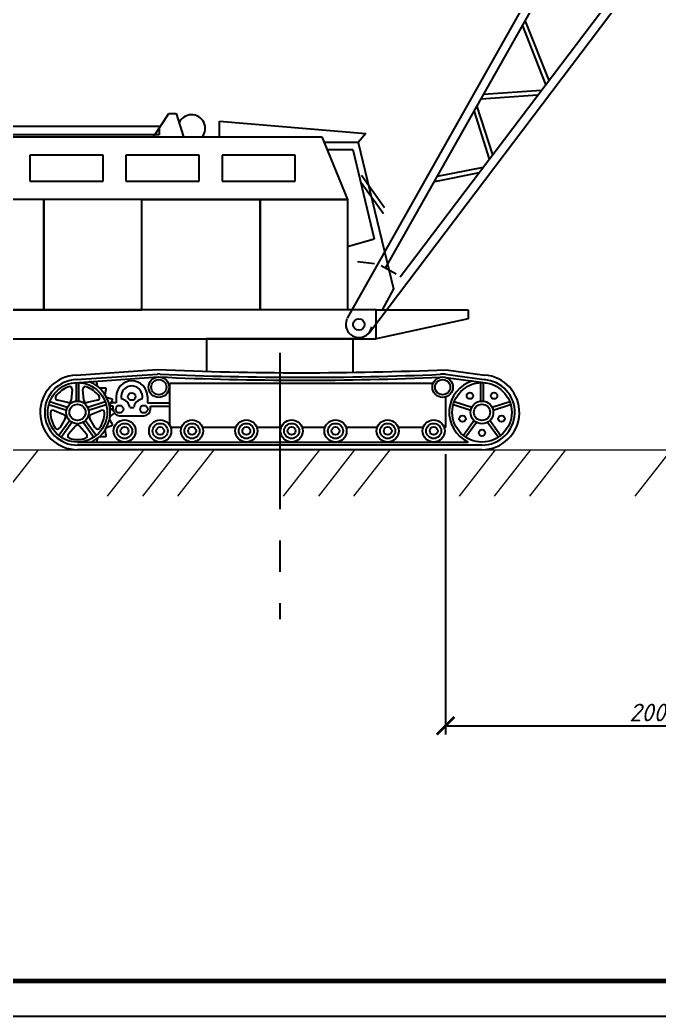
# Model space of a CAD drawing. Header units: millimetres. Extents: x 302528 to 620428, y -80391 to 59551.
# Drawn here: x 465364 to 474435, y 151 to 14296 of the extents above; entities that cross this region are included whole.
import ezdxf

# ---------------------------------------------------------------- set-up
doc = ezdxf.new("R2010")
doc.units = ezdxf.units.MM
doc.header["$MEASUREMENT"] = 0
doc.linetypes.add('CENTER', pattern=[50.8, 31.75, -6.35, 6.35, -6.35])
doc.layers.add('Размеры', color=252, linetype='Continuous', lineweight=9)
doc.layers.add('РАМКА', color=7, linetype='Continuous')
doc.layers.add('Рамка и штамп', color=194, linetype='Continuous')
doc.styles.get("Standard").update_dxf_attribs({"font": 'isocpeui.ttf', "height": 300})
doc.styles.add('Италик', font='isocpeui.ttf')
doc.dimstyles.new('1-100', dxfattribs={"dimscale": 100, "dimtxt": 3, "dimasz": 2.5, "dimexe": 1.25, "dimexo": 0.625, "dimtad": 1, "dimdec": 0, "dimrnd": 5, "dimtxsty": 'Standard', "dimblk": 'ARCHTICK', "dimcen": 2.5, "dimadec": 0, "dimazin": 0, "dimtfac": 1, "dimtdec": 0, "dimtmove": 1, "dimatfit": 2, "dimfxl": 1, "dimarcsym": 0})

# ---------------------------------------------------------------- blocks, each defined once
blk = doc.blocks.new('_ArchTick')
at = {"color": 0, "const_width": 0.15}
blk.add_lwpolyline([(-0.5, -0.5), (0.5, 0.5)], dxfattribs=at)
blk = doc.blocks.new('*D345')
at = {"color": 0, "linetype": 'ByBlock', "lineweight": -2, "transparency": 16777216}
for p, q in [((494931, 36573), (495552, 35873)), ((490945, 31958), (495469, 35966)), ((490408, 32565), (491028, 31865))]:
    blk.add_line(p, q, dxfattribs=at)
at = {"layer": 'Defpoints', "color": 0, "linetype": 'ByBlock', "lineweight": 9, "transparency": 16777216}
for p in [(494890, 36620), (495469, 35966), (490366, 32612)]:
    blk.add_point(p, dxfattribs=at)
at = {"color": 0, "linetype": 'ByBlock', "lineweight": -2, "transparency": 16777216, "xscale": 250, "yscale": 250, "zscale": 250}
for p, rotation in [((495469, 35966), 41.5417763354136), ((490945, 31958), 221.5417763354136)]:
    blk.add_blockref('_ArchTick', p, dxfattribs=dict(at, rotation=rotation))
at = {"color": 0, "linetype": 'ByBlock', "lineweight": 9, "transparency": 16777216, "insert": (493083, 34103), "char_height": 300, "width": 73704.55, "attachment_point": 5, "rotation": 41.5418, "style": 'Италик'}
blk.add_mtext('{\\fISOCPEUR|b0|i0|c204|p34;\\H0.83333x;1200}', dxfattribs=at)
blk = doc.blocks.new('*D349')
at = {"color": 0, "linetype": 'ByBlock', "lineweight": -2, "transparency": 16777216}
for p, q in [((459371, 8131), (459371, 7077)), ((463586, 8131), (463586, 7077)), ((459371, 7202), (463586, 7202))]:
    blk.add_line(p, q, dxfattribs=at)
at = {"layer": 'Defpoints', "color": 0, "linetype": 'ByBlock', "lineweight": 9, "transparency": 16777216}
for p in [(459371, 8193), (463586, 8193), (463586, 7202)]:
    blk.add_point(p, dxfattribs=at)
at = {"color": 0, "linetype": 'ByBlock', "lineweight": -2, "transparency": 16777216, "xscale": 250, "yscale": 250, "zscale": 250, "rotation": 180}
blk.add_blockref('_ArchTick', (459371, 7202), dxfattribs=at)
at = {"color": 0, "linetype": 'ByBlock', "lineweight": -2, "transparency": 16777216, "xscale": 250, "yscale": 250, "zscale": 250}
blk.add_blockref('_ArchTick', (463586, 7202), dxfattribs=at)
at = {"color": 0, "linetype": 'ByBlock', "lineweight": 9, "transparency": 16777216, "insert": (461478, 7390), "char_height": 300, "width": 317899.44, "attachment_point": 5, "style": 'Италик'}
blk.add_mtext('{\\H0.83333x;не менее 2000}', dxfattribs=at)
blk = doc.blocks.new('*D351')
at = {"color": 0, "linetype": 'ByBlock', "lineweight": -2, "transparency": 16777216}
for p, q in [((471404, 8131), (471404, 4149)), ((477306, 5193), (477306, 4149)), ((471404, 4274), (477306, 4274))]:
    blk.add_line(p, q, dxfattribs=at)
at = {"layer": 'Defpoints', "color": 0, "linetype": 'ByBlock', "lineweight": 9, "transparency": 16777216}
for p in [(471404, 8193), (477306, 5255), (477306, 4274)]:
    blk.add_point(p, dxfattribs=at)
at = {"color": 0, "linetype": 'ByBlock', "lineweight": -2, "transparency": 16777216, "xscale": 250, "yscale": 250, "zscale": 250, "rotation": 180}
blk.add_blockref('_ArchTick', (471404, 4274), dxfattribs=at)
at = {"color": 0, "linetype": 'ByBlock', "lineweight": -2, "transparency": 16777216, "xscale": 250, "yscale": 250, "zscale": 250}
blk.add_blockref('_ArchTick', (477306, 4274), dxfattribs=at)
at = {"color": 0, "linetype": 'ByBlock', "lineweight": 9, "transparency": 16777216, "insert": (474355, 4462), "char_height": 300, "attachment_point": 5, "style": 'Италик'}
blk.add_mtext('{\\H0.83333x;2000}', dxfattribs=at)

msp = doc.modelspace()

# ---------------------------------------------------------------- linework, layer by layer
at = {"color": 0, "lineweight": -3}
for p, q in [((467261.483, 12634.698), (467479.241, 12967.079)), ((467479.241, 12967.079), (467581.095, 12967.079)), ((467581.095, 12967.079), (467684.705, 12634.698)), ((463661.811, 12786.984), (467338.618, 12786.984)), ((467338.618, 12786.984), (467338.618, 12666.694)), ((468197.724, 12857.612), (470272.26, 12682.461)), ((468197.724, 12634.698), (468197.724, 12857.612)), ((467338.618, 12666.694), (463661.811, 12666.694)), ((463966.268, 12634.698), (469651.118, 12634.698)), ((469651.118, 12634.698), (470013.007, 11747.754)), ((470272.26, 12682.461), (470164.648, 12557.217)), ((470164.648, 12557.217), (469682.731, 12557.217)), ((469723.479, 12457.349), (470087.154, 12457.349)), ((470087.154, 12457.349), (470392.295, 11189.7)), ((470164.648, 12557.217), (470665.404, 10476.923)), ((465505.072, 12373.693), (465505.072, 12008.759)), ((466545.618, 12373.693), (465505.072, 12373.693)), ((466545.618, 12008.759), (466545.618, 12373.693)), ((466868.769, 12373.693), (466868.769, 12008.759)), ((467909.315, 12373.693), (466868.769, 12373.693)), ((467909.315, 12008.759), (467909.315, 12373.693)), ((468232.465, 12373.693), (468232.465, 12008.759)), ((469273.011, 12373.693), (468232.465, 12373.693)), ((469273.011, 12008.759), (469273.011, 12373.693)), ((465505.072, 12008.759), (466545.618, 12008.759)), ((466868.769, 12008.759), (467909.315, 12008.759)), ((468232.465, 12008.759), (469273.011, 12008.759)), ((465701.717, 11747.754), (463966.268, 11747.754)), ((470013.007, 11747.754), (463966.268, 11747.754)), ((465701.717, 11747.754), (465701.717, 10181.005)), ((467094.288, 11747.754), (465701.717, 11747.754)), ((465701.717, 10181.005), (465701.717, 11747.754)), ((467094.288, 11747.754), (468772.923, 11747.754)), ((467094.288, 10181.005), (467094.288, 11747.754)), ((467094.288, 10181.005), (467094.288, 11747.754)), ((468772.923, 11747.754), (470013.007, 11747.754)), ((468772.923, 10181.005), (468772.923, 11747.754)), ((468772.923, 11747.754), (468772.923, 10181.005)), ((470013.007, 11747.754), (470013.007, 10181.005)), ((470013.007, 11079.028), (470392.295, 11189.7)), ((470665.404, 10476.923), (470503.408, 10181.005)), ((470418.91, 10181.005), (463966.268, 10181.005)), ((463966.268, 10181.005), (465701.717, 10181.005)), ((465701.717, 10181.005), (467094.288, 10181.005)), ((468772.923, 10181.005), (467094.288, 10181.005)), ((470013.007, 10181.005), (468772.923, 10181.005)), ((470418.91, 9768.014), (470418.91, 10181.005)), ((470418.91, 10181.005), (471727.589, 10181.005)), ((471727.589, 10049.602), (470418.91, 9768.014)), ((471727.589, 10181.005), (471727.589, 10049.602)), ((463966.268, 9768.014), (470418.91, 9768.014)), ((468010.111, 9768.014), (468010.111, 9306.484)), ((470093.517, 9768.014), (468010.111, 9768.014)), ((470093.517, 9291.632), (470093.517, 9768.014)), ((466138.514, 9143.359), (467325.798, 9226.782)), ((466160.252, 9253.829), (467313.931, 9331.977)), ((466164.645, 9188.982), (467318.324, 9267.131)), ((471404.412, 9265.509), (471953.52, 9188.231)), ((471408.89, 9220.117), (471983.205, 9141.113)), ((471413.47, 9329.869), (471962.577, 9252.591)), ((466162.133, 9145.106), (466162.133, 8883.582)), ((466162.133, 9145.106), (466162.133, 8883.582)), ((466200.695, 8883.582), (466200.695, 9145.106)), ((466200.695, 8883.582), (466200.695, 9145.106)), ((466379.169, 9160.269), (466361.246, 9153.137)), ((466463.246, 9094.248), (466452.856, 9165.446)), ((466576.392, 9068.09), (466497.216, 9065.744)), ((466572.923, 8975.519), (466588.982, 9053.085)), ((467493.591, 9135.959), (471228.925, 9135.959)), ((467493.591, 8533.859), (467493.591, 9135.959)), ((471902.933, 9145.106), (471902.933, 8883.582)), ((471941.495, 8883.582), (471941.495, 9145.106)), ((466105.989, 9048.178), (466090.992, 8895.948)), ((466271.836, 8895.948), (466256.839, 9048.178)), ((466670.298, 8912.241), (466595.095, 8937.116)), ((466730.463, 8948.267), (466730.463, 8857.194)), ((467172.995, 8948.267), (467172.995, 8857.194)), ((471403.99, 8940.908), (471403.99, 8511.107)), ((465774.845, 8835.708), (466023.569, 8754.893)), ((465774.845, 8835.708), (466023.569, 8754.893)), ((466035.486, 8791.568), (465786.762, 8872.383)), ((466035.486, 8791.568), (465786.762, 8872.383)), ((466045.709, 8863.048), (465896.295, 8895.827)), ((466466.533, 8895.827), (466317.119, 8863.048)), ((466576.066, 8872.383), (466327.342, 8791.568)), ((466576.066, 8872.383), (466327.342, 8791.568)), ((466339.259, 8754.893), (466587.983, 8835.708)), ((466339.259, 8754.893), (466587.983, 8835.708)), ((466635.378, 8826.44), (466676.997, 8893.835)), ((466686.182, 8813.301), (466638.148, 8813.301)), ((466705.238, 8733.673), (466643.078, 8782.769)), ((466730.463, 8857.194), (466654.37, 8857.194)), ((466686.182, 8769.092), (466686.182, 8813.301)), ((466924.684, 8791.054), (466978.774, 8791.054)), ((467172.995, 8857.194), (467493.591, 8857.194)), ((467217.275, 8813.301), (467493.591, 8813.301)), ((467217.275, 8769.092), (467217.275, 8813.301)), ((471515.645, 8835.708), (471764.369, 8754.893)), ((471776.286, 8791.568), (471527.562, 8872.383)), ((472316.866, 8872.383), (472068.142, 8791.568)), ((472080.059, 8754.893), (472328.783, 8835.708)), ((465849.68, 8752.36), (465989.825, 8691.055)), ((466007.122, 8637.822), (465929.776, 8505.85)), ((466433.052, 8505.85), (466355.706, 8637.822)), ((466373.003, 8691.055), (466513.148, 8752.36)), ((466643.078, 8664.99), (466705.238, 8714.086)), ((466779.516, 8675.759), (467123.942, 8675.759)), ((466071.944, 8606.01), (465918.224, 8394.433)), ((466071.944, 8606.01), (465918.224, 8394.433)), ((465949.422, 8371.767), (466103.142, 8583.344)), ((465949.422, 8371.767), (466103.142, 8583.344)), ((466051.816, 8417.183), (466153.428, 8531.524)), ((466209.4, 8531.524), (466311.012, 8417.183)), ((466259.686, 8583.344), (466413.406, 8371.767)), ((466444.604, 8394.433), (466290.884, 8606.01)), ((466595.095, 8510.643), (466670.298, 8535.518)), ((466676.997, 8553.924), (466635.378, 8621.319)), ((467658.172, 8511.107), (467503.564, 8511.107)), ((468429.091, 8511.107), (467955.401, 8511.107)), ((469071.911, 8511.107), (468726.321, 8511.107)), ((469694.662, 8511.107), (469369.141, 8511.107)), ((470435.303, 8511.107), (469991.891, 8511.107)), ((471088.349, 8511.107), (470732.533, 8511.107)), ((471403.99, 8511.107), (471385.579, 8511.107)), ((471812.744, 8606.01), (471659.024, 8394.433)), ((471690.222, 8371.767), (471843.942, 8583.344)), ((472000.486, 8583.344), (472154.206, 8371.767)), ((472185.404, 8394.433), (472031.684, 8606.01)), ((466455.76, 8302.212), (466463.246, 8353.511)), ((466497.216, 8382.015), (466576.392, 8379.669)), ((466588.982, 8394.674), (466572.923, 8472.239)), ((466181.414, 8302.212), (471725.242, 8302.212)), ((471922.214, 8258.474), (466181.414, 8258.474)), ((471922.214, 8193.479), (466181.414, 8193.479))]:
    msp.add_line(p, q, dxfattribs=at)
at = {"color": 0, "linetype": 'CENTER', "ltscale": 70}
msp.add_line((469051.814, 9569.994), (469051.814, 5789.034), dxfattribs=at)
at = {"color": 0, "lineweight": -3}
for points in [[(470012.928, 10063.29), (473235.531, 15777.523)], [(470559.761, 10778.862), (473344.236, 15716.218)], [(470761.705, 10646.45), (474179.628, 15168.461)], [(470323.465, 9859.673), (474279.188, 15093.209)], [(472494.941, 14210.27), (472825.632, 13377.086)], [(472534.344, 14280.14), (472869.652, 13435.326)], [(472711.555, 13226.158), (471908.804, 13170.949)], [(472761.423, 13292.136), (471945.502, 13236.02)], [(471850.768, 13068.041), (472070.735, 12378.334)], [(471808.931, 12993.857), (472024.674, 12317.394)], [(471937.775, 12202.424), (471288.283, 12070.658)], [(470210.904, 12090.165), (470538.798, 11632.467)], [(471880.933, 12127.221), (471247.736, 11998.76)], [(470206.282, 11989.47), (470523.278, 11546.983)], [(470154.693, 10865.657), (470394.643, 10838.49)], [(470491.84, 10807.865), (470704.024, 10692.573)]]:
    msp.add_lwpolyline(points, dxfattribs=at)
for centre, radius in [((470175.014, 9971.879), 80.687), ((467336.024, 9081.254), 145.887), ((471364.167, 9081.254), 145.887), ((466181.414, 8723.879), 421.668), ((466181.414, 8723.879), 421.668), ((467336.024, 9081.254), 107.732), ((471364.167, 9081.254), 107.732), ((471922.214, 8723.879), 421.668), ((466951.729, 8948.267), 53.649), ((471751.013, 8959.518), 45.641), ((472093.416, 8959.518), 45.641), ((466181.414, 8723.879), 160.863), ((466181.414, 8723.879), 114.574), ((466181.414, 8723.879), 114.574), ((466779.516, 8769.092), 53.984), ((467123.942, 8769.092), 53.984), ((471922.214, 8723.879), 160.863), ((471922.214, 8723.879), 114.574), ((471645.204, 8633.874), 45.641), ((472199.224, 8633.874), 45.641), ((466849.666, 8459.524), 157.312), ((466849.666, 8459.524), 107.573), ((466849.666, 8459.524), 56.575), ((467354.949, 8459.524), 157.312), ((467354.949, 8459.524), 107.573), ((467354.949, 8459.524), 56.575), ((467806.787, 8459.524), 157.312), ((467806.787, 8459.524), 107.573), ((467806.787, 8459.524), 56.575), ((468577.706, 8459.524), 157.312), ((468577.706, 8459.524), 107.573), ((468577.706, 8459.524), 56.575), ((469220.526, 8459.524), 157.312), ((469220.526, 8459.524), 107.573), ((469220.526, 8459.524), 56.575), ((469843.277, 8459.524), 157.312), ((469843.277, 8459.524), 107.573), ((469843.277, 8459.524), 56.575), ((470583.918, 8459.524), 157.312), ((470583.918, 8459.524), 107.573), ((470583.918, 8459.524), 56.575), ((471236.964, 8459.524), 157.312), ((471236.964, 8459.524), 107.573), ((471236.964, 8459.524), 56.575), ((471922.214, 8432.614), 45.641)]:
    msp.add_circle(centre, radius, dxfattribs=at)
for centre, radius, start, end in [((467800.743, 12755.251), 194.787, 321.7643932, 156.1563961), ((470175.014, 9971.879), 186.086, 155.3132659, 327.6513968), ((470175.014, 9971.879), 186.086, 177.3716737, 349.7098045), ((466181.414, 8723.879), 530.4, 92.0649121, 270.0000441), ((469387.928, 56450.476), 47164.122, 267.4796604, 272.4614202), ((467336.968, 9144.002), 124.533, 82.0039752, 98.6105843), ((469364.293, 53139.704), 43959.379, 267.3554547, 272.5722368), ((469381.092, 53956.956), 44735.569, 267.403254, 272.5011549), ((471375.793, 8937.685), 329.071, 85.0106934, 97.4138477), ((471922.214, 8723.879), 530.4, 269.9999559, 86.1430849), ((466181.414, 8723.879), 465.405, 92.0649121, 270.0000441), ((466181.414, 8723.879), 384.228, 108.9618335, 143.0381665), ((466068.729, 9051.849), 37.44, 354.3735817, 108.9618335), ((466294.099, 9051.849), 37.44, 71.0381665, 185.6264183), ((466181.414, 8723.879), 384.228, 36.9618335, 71.0381665), ((466181.414, 8723.879), 465.405, 67.2693674, 68.9188279), ((466181.414, 8723.879), 465.405, 295.0385614, 68.9188279), ((466181.414, 8723.879), 465.405, 47.2693674, 52.7306326), ((466576.761, 9055.615), 12.48, 348.3029286, 91.6970714), ((466951.729, 8948.267), 221.266, 0, 180), ((466951.729, 8948.267), 150.537, 346.7027769, 193.2972231), ((471922.214, 8723.879), 465.405, 106.7220322, 244.9614386), ((471922.214, 8723.879), 465.405, 269.9999559, 86.1430849), ((465904.318, 8932.397), 37.44, 143.0381665, 257.6264184), ((466458.51, 8932.397), 37.44, 282.3735816, 36.9618335), ((466181.414, 8723.879), 465.405, 27.2693674, 32.7306327), ((466666.379, 8900.392), 12.48, 328.3029286, 71.6970714), ((466779.516, 8769.092), 146.82, 8.6029456, 79.9137986), ((467123.942, 8769.092), 146.82, 100.0862014, 171.3970544), ((466053.732, 8899.618), 37.44, 257.6264184, 354.3735817), ((466309.096, 8899.618), 37.44, 185.6264183, 282.3735816), ((466181.414, 8723.879), 465.405, 7.2693674, 12.7306326), ((465834.675, 8718.058), 37.44, 66.3735817, 180.9618335), ((466181.414, 8723.879), 384.228, 180.9618335, 215.0381665), ((465974.821, 8656.753), 37.44, 329.6264184, 66.3735817), ((466388.008, 8656.753), 37.44, 113.6264183, 210.3735816), ((466181.414, 8723.879), 384.228, 324.9618335, 359.0381665), ((466528.153, 8718.058), 37.44, 359.0381665, 113.6264183), ((466181.414, 8723.879), 465.405, 347.2693674, 352.7306326), ((466779.516, 8769.092), 93.333, 180, 193.9830608), ((466779.516, 8769.092), 93.333, 216.5392667, 270), ((466697.503, 8723.879), 12.48, 308.3029286, 51.6970714), ((467123.942, 8769.092), 93.333, 270, 0), ((465897.475, 8524.781), 37.44, 215.0381665, 329.6264184), ((466181.414, 8506.654), 37.44, 41.6264183, 138.3735817), ((466465.354, 8524.781), 37.44, 210.3735816, 324.9618335), ((466181.414, 8723.879), 465.405, 327.2693673, 332.7306326), ((466666.379, 8547.367), 12.48, 288.3029286, 31.6970714), ((466079.802, 8392.312), 37.44, 138.3735817, 252.9618335), ((466181.414, 8723.879), 384.228, 252.9618335, 287.0381665), ((466283.026, 8392.312), 37.44, 287.0381665, 41.6264183), ((466181.414, 8723.879), 465.405, 307.2693674, 312.7306326), ((466576.761, 8392.144), 12.48, 268.3029286, 11.6970714)]:
    msp.add_arc(centre, radius, start, end, dxfattribs=at)
at = {"layer": 'Размеры', "color": 0, "lineweight": 9}
msp.add_line((446852.527, 8193.479), (475605.169, 8193.479), dxfattribs=at)
at = {"layer": 'Размеры', "color": 0}
for p, q in [((465621.169, 8193.479), (465106.785, 7534.461)), ((467118.769, 8193.479), (466604.385, 7534.461)), ((467617.969, 8193.479), (467103.585, 7534.461)), ((468117.169, 8193.479), (467602.785, 7534.461)), ((469614.769, 8193.479), (469100.385, 7534.461)), ((470113.969, 8193.479), (469599.585, 7534.461)), ((470613.169, 8193.479), (470098.785, 7534.461)), ((472110.769, 8193.479), (471596.385, 7534.461)), ((472609.969, 8193.479), (472095.585, 7534.461)), ((473109.169, 8193.479), (472594.785, 7534.461)), ((474606.769, 8193.479), (474092.385, 7534.461))]:
    msp.add_line(p, q, dxfattribs=at)
at = {"layer": 'РАМКА', "color": 0, "linetype": 'Continuous', "lineweight": 60}
msp.add_line((444738.525, 651.262), (526338.525, 651.262), dxfattribs=at)
at = {"layer": 'Рамка и штамп', "color": 7}
msp.add_lwpolyline([(442738.525, 151.262), (526838.525, 151.262), (526838.525, 59551.262), (442738.525, 59551.262)], close=True, dxfattribs=at)

# ---------------------------------------------------------------- dimensions: what is measured, and where the dimension line sits
at = {"color": 0, "linetype": 'ByBlock', "lineweight": 9}
for p1, p2, distance, text, picture, middle in [((490366.365, 32611.761), (494889.766, 36619.612), -872.962, '{\\fISOCPEUR|b0|i0|c204|p34;\\H0.83333x;1200}', '*D345', (493082.641, 34102.636)), ((459370.55, 8193.479), (463585.574, 8193.479), -991.362, '{\\H0.83333x;не менее 2000}', '*D349', (461478.062, 7389.711))]:
    dim = msp.add_aligned_dim(p1=p1, p2=p2, distance=distance, text=text, dimstyle='1-100', override={"dimtxsty": 'Италик'}, dxfattribs=at)
    dim.commit()
    dim.dimension.update_dxf_attribs({"geometry": picture, "text_midpoint": middle})
dim = msp.add_linear_dim(base=(477305.925, 4274.128), p1=(471403.99, 8193.479), p2=(477305.925, 5255.478), text='{\\H0.83333x;2000}', dimstyle='1-100', override={"dimtxsty": 'Италик'}, dxfattribs=at)
dim.commit()
dim.dimension.update_dxf_attribs({"geometry": '*D351', "text_midpoint": (474354.958, 4461.627)})

doc.saveas('drawing.dxf')
